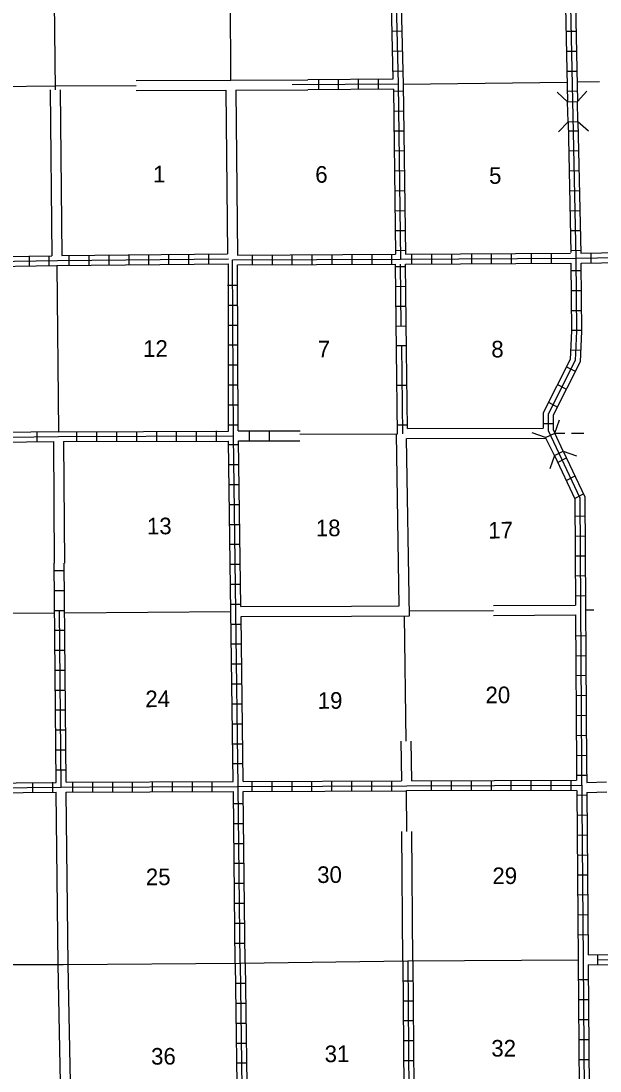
# Model space of a CAD drawing. Extents: x 1590636 to 2162085, y 16166019 to 16543965.
# Drawn here: x 1805010 to 1822441, y 16248729 to 16280330 of the extents above; entities that cross this region are included whole.
import ezdxf

# ---------------------------------------------------------------- set-up
doc = ezdxf.new("R2010")
doc.units = 0
for name, color, linetype in [('L10', 7, 'Continuous'), ('L11', 7, 'Continuous'), ('L13', 7, 'Continuous'), ('L14', 7, 'Continuous'), ('L18', 7, 'Continuous'), ('L4', 7, 'Continuous'), ('L8', 7, 'Continuous'), ('L9', 7, 'Continuous')]:
    doc.layers.add(name, color=color, linetype=linetype)

msp = doc.modelspace()

# ---------------------------------------------------------------- linework, layer by layer
at = {"layer": 'L10'}
for p, q in [((1816641, 16268062), (1820728, 16268078)), ((1805987, 16267670), (1806011, 16264014)), ((1806287, 16267670), (1806315, 16264013)), ((1816619, 16267762), (1820811, 16267779))]:
    msp.add_line(p, q, dxfattribs=at)
for points in [[(1811328, 16278547), (1813644, 16278555)], [(1811478, 16278245), (1813646, 16278256)], [(1806234, 16246862), (1806128, 16251937)], [(1806534, 16246862), (1806428, 16251937)]]:
    msp.add_lwpolyline(points, dxfattribs=at)
at = {"layer": 'L11'}
for p, q in [((1808476, 16278536), (1811328, 16278546)), ((1805887, 16278258), (1805937, 16273262)), ((1806186, 16278258), (1806237, 16273270)), ((1808477, 16278236), (1811178, 16278245)), ((1811178, 16278245), (1811228, 16273320)), ((1811478, 16278245), (1811528, 16273287)), ((1812595, 16267994), (1813410, 16267998)), ((1812598, 16267694), (1813408, 16267698)), ((1816397, 16262728), (1816316, 16267903)), ((1816701, 16262429), (1816619, 16267762)), ((1811628, 16262704), (1814957, 16262721)), ((1814957, 16262721), (1816397, 16262728)), ((1819236, 16262741), (1821706, 16262753)), ((1811637, 16262404), (1814957, 16262420)), ((1814957, 16262420), (1816701, 16262429)), ((1819238, 16262441), (1821708, 16262453)), ((1816478, 16257459), (1816460, 16258656)), ((1816778, 16257464), (1816760, 16258655)), ((1806128, 16251935), (1806070, 16257119)), ((1806428, 16251938), (1806370, 16257121)), ((1816503, 16252045), (1816471, 16255935)), ((1816803, 16252045), (1816772, 16255936))]:
    msp.add_line(p, q, dxfattribs=at)
at = {"layer": 'L13'}
for p, q in [((1811328, 16278545), (1811303, 16288812)), ((1806010, 16280921), (1806037, 16278257)), ((1803119, 16278350), (1806035, 16278380)), ((1816512, 16278429), (1821449, 16278487)), ((1821750, 16278495), (1822429, 16278504)), ((1806087, 16272969), (1806137, 16267972)), ((1821078, 16267929), (1821381, 16267929)), ((1821582, 16267929), (1821953, 16267929)), ((1813409, 16267892), (1816344, 16267904)), ((1806328, 16262520), (1811328, 16262554)), ((1816699, 16262578), (1819237, 16262591)), ((1822007, 16262604), (1822253, 16262604)), ((1801179, 16262495), (1806020, 16262520)), ((1816610, 16258655), (1816551, 16262428)), ((1816622, 16255936), (1816612, 16257170))]:
    msp.add_line(p, q, dxfattribs=at)
msp.add_lwpolyline([(1806035, 16278378), (1808476, 16278386)], dxfattribs=at)
at = {"layer": 'L18'}
for p, q in [((1821460, 16277895), (1821147, 16278190)), ((1821760, 16277908), (1822046, 16278221)), ((1821460, 16277895), (1821760, 16277908)), ((1821478, 16277295), (1821460, 16277895)), ((1821778, 16277308), (1821760, 16277908)), ((1821478, 16277295), (1821191, 16276991)), ((1821478, 16277295), (1821778, 16277308)), ((1821778, 16277308), (1822091, 16277022)), ((1821078, 16267929), (1821220, 16268329)), ((1820803, 16267795), (1820403, 16267937)), ((1820803, 16267795), (1821078, 16267929)), ((1821336, 16267387), (1821078, 16267929)), ((1821070, 16267254), (1820803, 16267795)), ((1821070, 16267254), (1821336, 16267387)), ((1821336, 16267387), (1821736, 16267245)), ((1821070, 16267254), (1820928, 16266854)), ((1822045, 16257412), (1822636, 16257428)), ((1822045, 16257112), (1822645, 16257128))]:
    msp.add_line(p, q, dxfattribs=at)
at = {"layer": 'L4'}
for points in [[(1769678, 16251937), (1774754, 16251945), (1780013, 16251945), (1785262, 16251928), (1790529, 16251937), (1795804, 16251920), (1803679, 16251937), (1806278, 16251937)], [(1806278, 16251937), (1811612, 16251970), (1816653, 16252045), (1821786, 16252077)]]:
    msp.add_lwpolyline(points, dxfattribs=at)
at = {"layer": 'L8'}
for p, q in [((1816178, 16280020), (1816470, 16280029)), ((1821420, 16280020), (1821720, 16280020)), ((1816186, 16279420), (1816486, 16279429)), ((1821428, 16279420), (1821728, 16279420)), ((1816203, 16278820), (1816503, 16278829)), ((1821445, 16278820), (1821745, 16278820)), ((1816362, 16278429), (1813170, 16278404)), ((1816203, 16278579), (1813644, 16278558)), ((1813962, 16278562), (1813962, 16278262)), ((1814562, 16278562), (1814562, 16278262)), ((1815162, 16278570), (1815162, 16278270)), ((1815762, 16278570), (1815762, 16278270)), ((1816220, 16278279), (1813646, 16278258)), ((1816212, 16278220), (1816512, 16278229)), ((1821453, 16278220), (1821753, 16278229)), ((1816220, 16277620), (1816520, 16277629)), ((1816228, 16277020), (1816528, 16277029)), ((1821478, 16277020), (1821778, 16277029)), ((1816236, 16276420), (1816536, 16276429)), ((1821495, 16276420), (1821795, 16276429)), ((1816245, 16275820), (1816545, 16275829)), ((1821503, 16275820), (1821803, 16275829)), ((1816253, 16275220), (1816553, 16275229)), ((1821520, 16275220), (1821820, 16275229)), ((1816270, 16274620), (1816561, 16274629)), ((1821528, 16274620), (1821828, 16274629)), ((1816278, 16274020), (1816578, 16274029)), ((1821545, 16274020), (1821845, 16274029)), ((1807653, 16273287), (1807653, 16272987)), ((1808253, 16273287), (1808253, 16272995)), ((1808853, 16273295), (1808853, 16272995)), ((1809453, 16273304), (1809453, 16273004)), ((1810053, 16273312), (1810053, 16273012)), ((1810653, 16273312), (1810653, 16273012)), ((1811978, 16272987), (1811978, 16273287)), ((1812578, 16272995), (1812578, 16273295)), ((1813178, 16272995), (1813178, 16273295)), ((1813778, 16272995), (1813778, 16273295)), ((1814378, 16273004), (1814378, 16273304)), ((1814978, 16273004), (1814978, 16273304)), ((1815578, 16273004), (1815578, 16273304)), ((1816178, 16273012), (1816178, 16273312)), ((1816286, 16273420), (1816586, 16273429)), ((1816778, 16273012), (1816778, 16273312)), ((1817378, 16273020), (1817378, 16273320)), ((1817978, 16273020), (1817978, 16273320)), ((1818578, 16273029), (1818578, 16273329)), ((1819178, 16273029), (1819178, 16273329)), ((1819778, 16273037), (1819778, 16273337)), ((1820378, 16273037), (1820378, 16273337)), ((1820978, 16273037), (1820978, 16273337)), ((1821553, 16273420), (1821853, 16273429)), ((1822178, 16273054), (1822178, 16273354)), ((1805253, 16273254), (1805253, 16272954)), ((1805853, 16273262), (1805853, 16272970)), ((1806453, 16273270), (1806453, 16272970)), ((1807053, 16273279), (1807053, 16272979)), ((1816316, 16270412), (1816286, 16273012)), ((1816458, 16271151), (1816436, 16273014)), ((1816615, 16270414), (1816586, 16273012)), ((1816288, 16272939), (1816586, 16272943)), ((1821570, 16272820), (1821870, 16272820)), ((1811528, 16272370), (1811228, 16272370)), ((1816295, 16272343), (1816593, 16272346)), ((1821570, 16272220), (1821870, 16272220)), ((1811537, 16271770), (1811237, 16271770)), ((1816302, 16271746), (1816600, 16271750)), ((1821578, 16271620), (1821878, 16271620)), ((1811537, 16271170), (1811237, 16271170)), ((1816308, 16271150), (1816607, 16271153)), ((1821586, 16271020), (1821886, 16271020)), ((1811537, 16270570), (1811237, 16270570)), ((1816614, 16270553), (1816315, 16270550)), ((1821561, 16270429), (1821861, 16270420)), ((1811545, 16269970), (1811245, 16269970)), ((1821428, 16269920), (1821695, 16269787)), ((1811545, 16269370), (1811245, 16269370)), ((1821161, 16269387), (1821428, 16269254)), ((1811545, 16268770), (1811245, 16268770)), ((1820886, 16268854), (1821161, 16268712)), ((1805495, 16267662), (1805495, 16267962)), ((1806695, 16267670), (1806695, 16267970)), ((1807295, 16267679), (1807295, 16267979)), ((1807895, 16267679), (1807895, 16267979)), ((1808495, 16267679), (1808495, 16267979)), ((1809095, 16267687), (1809095, 16267987)), ((1809695, 16267687), (1809695, 16267987)), ((1810295, 16267687), (1810295, 16267987)), ((1810895, 16267695), (1810895, 16267995)), ((1811553, 16268170), (1811253, 16268170)), ((1811887, 16267695), (1811887, 16267995)), ((1812487, 16267695), (1812487, 16267995)), ((1820728, 16268220), (1821028, 16268220)), ((1811553, 16267570), (1811253, 16267570)), ((1811562, 16266970), (1811262, 16266970)), ((1821161, 16267045), (1821436, 16267179)), ((1811578, 16266370), (1811278, 16266370)), ((1821420, 16266504), (1821695, 16266637)), ((1821678, 16265962), (1821945, 16266095)), ((1811587, 16265770), (1811287, 16265770)), ((1821686, 16265429), (1821986, 16265437)), ((1811595, 16265170), (1811295, 16265170)), ((1821695, 16264829), (1821995, 16264837)), ((1811603, 16264570), (1811303, 16264570)), ((1821695, 16264229), (1821995, 16264237)), ((1806070, 16257412), (1806011, 16264014)), ((1806370, 16257420), (1806313, 16264013)), ((1811612, 16263970), (1811312, 16263970)), ((1806006, 16263791), (1806317, 16263791)), ((1821703, 16263629), (1822003, 16263637)), ((1806010, 16263193), (1806321, 16263193)), ((1811620, 16263370), (1811320, 16263370)), ((1821703, 16263029), (1822003, 16263037)), ((1806017, 16262593), (1806326, 16262593)), ((1806220, 16257270), (1806170, 16262595)), ((1811628, 16262770), (1811328, 16262770)), ((1806021, 16261995), (1806331, 16261995)), ((1811637, 16262170), (1811337, 16262170)), ((1821711, 16261828), (1822011, 16261837)), ((1806027, 16261395), (1806336, 16261395)), ((1811645, 16261570), (1811345, 16261570)), ((1811653, 16260970), (1811353, 16260970)), ((1821720, 16261228), (1822020, 16261237)), ((1806037, 16260795), (1806337, 16260795)), ((1811662, 16260370), (1811362, 16260370)), ((1821720, 16260628), (1822020, 16260637)), ((1806045, 16260195), (1806345, 16260195)), ((1821720, 16260028), (1822020, 16260037)), ((1811670, 16259770), (1811370, 16259770)), ((1806045, 16259595), (1806345, 16259595)), ((1821728, 16259428), (1822028, 16259437)), ((1811678, 16259170), (1811378, 16259170)), ((1806053, 16258995), (1806353, 16258995)), ((1821728, 16258828), (1822028, 16258837)), ((1811687, 16258570), (1811387, 16258570)), ((1806062, 16258395), (1806362, 16258395)), ((1821736, 16258228), (1822036, 16258237)), ((1811695, 16257970), (1811395, 16257970)), ((1806062, 16257795), (1806362, 16257795)), ((1821736, 16257628), (1822036, 16257637)), ((1805370, 16257112), (1805370, 16257412)), ((1805970, 16257120), (1805970, 16257420)), ((1806570, 16257120), (1806570, 16257420)), ((1807170, 16257128), (1807170, 16257428)), ((1807770, 16257128), (1807770, 16257428)), ((1808370, 16257128), (1808370, 16257428)), ((1808970, 16257137), (1808970, 16257437)), ((1809570, 16257137), (1809570, 16257437)), ((1810170, 16257137), (1810170, 16257437)), ((1810770, 16257145), (1810770, 16257445)), ((1811970, 16257145), (1811970, 16257445)), ((1812570, 16257145), (1812570, 16257445)), ((1813170, 16257153), (1813170, 16257453)), ((1813770, 16257153), (1813770, 16257453)), ((1814370, 16257153), (1814370, 16257453)), ((1814970, 16257153), (1814970, 16257453)), ((1815570, 16257162), (1815570, 16257462)), ((1816170, 16257162), (1816170, 16257462)), ((1817370, 16257162), (1817370, 16257462)), ((1817970, 16257170), (1817970, 16257470)), ((1818570, 16257170), (1818570, 16257470)), ((1819170, 16257170), (1819170, 16257470)), ((1819770, 16257170), (1819770, 16257470)), ((1820370, 16257170), (1820370, 16257470)), ((1820970, 16257178), (1820970, 16257478)), ((1821570, 16257178), (1821570, 16257478)), ((1821745, 16257028), (1822045, 16257037)), ((1811712, 16256770), (1811412, 16256770)), ((1821753, 16256428), (1822053, 16256437)), ((1811712, 16256170), (1811412, 16256170)), ((1821753, 16255828), (1822053, 16255837)), ((1811720, 16255570), (1811420, 16255570)), ((1811728, 16254970), (1811428, 16254970)), ((1821761, 16255228), (1822061, 16255237)), ((1811737, 16254370), (1811437, 16254370)), ((1821761, 16254628), (1822061, 16254637)), ((1821770, 16254028), (1822070, 16254037)), ((1811745, 16253770), (1811445, 16253770)), ((1821778, 16253428), (1822078, 16253437)), ((1811745, 16253170), (1811445, 16253170)), ((1821778, 16252828), (1822078, 16252837)), ((1811753, 16252570), (1811453, 16252570)), ((1822085, 16252228), (1824159, 16252233)), ((1822369, 16252228), (1822370, 16251930)), ((1822088, 16251928), (1824160, 16251933)), ((1822370, 16252079), (1824197, 16252083)), ((1811470, 16251370), (1811770, 16251370)), ((1816512, 16251445), (1816811, 16251445)), ((1821795, 16251478), (1822095, 16251478)), ((1821795, 16250878), (1822095, 16250878)), ((1811478, 16250770), (1811778, 16250770)), ((1816512, 16250845), (1816811, 16250845)), ((1816520, 16250245), (1816820, 16250245)), ((1821803, 16250278), (1822103, 16250278)), ((1811487, 16250170), (1811787, 16250170)), ((1816520, 16249645), (1816820, 16249645)), ((1821803, 16249678), (1822103, 16249678)), ((1811495, 16249570), (1811795, 16249570)), ((1811503, 16248970), (1811803, 16248970)), ((1816528, 16249045), (1816828, 16249045)), ((1821811, 16249078), (1822111, 16249078))]:
    msp.add_line(p, q, dxfattribs=at)
for points in [[(1816078, 16289020), (1816236, 16283745), (1816362, 16278429), (1816436, 16273162)], [(1821645, 16283770), (1821761, 16277910)], [(1816090, 16283595), (1816203, 16278579)], [(1816386, 16283595), (1816512, 16278429), (1816586, 16273312)], [(1821495, 16283620), (1821711, 16273195), (1821736, 16270995), (1821695, 16270112), (1820878, 16268495), (1820878, 16268004), (1821836, 16265979), (1821886, 16257928), (1821936, 16252078)], [(1821345, 16283620), (1821461, 16277895)], [(1816220, 16278279), (1816286, 16273312)], [(1821478, 16277295), (1821561, 16273362)], [(1821778, 16277309), (1821861, 16273345)], [(1811378, 16273137), (1816436, 16273162), (1821711, 16273195), (1823678, 16273220), (1824303, 16273362), (1824828, 16274187), (1824861, 16275645), (1825270, 16275962), (1826970, 16275987)], [(1806237, 16273270), (1811228, 16273320)], [(1811528, 16273287), (1816286, 16273312)], [(1816586, 16273312), (1821553, 16273345)], [(1821861, 16273345), (1823105, 16273362)], [(1785054, 16273004), (1790329, 16273004), (1795604, 16273029), (1800929, 16273037), (1806112, 16273120), (1811253, 16273170)], [(1801070, 16273195), (1805937, 16273262)], [(1801079, 16272895), (1806087, 16272972)], [(1806087, 16272969), (1811253, 16273020)], [(1811253, 16267987), (1811253, 16273020)], [(1811612, 16251970), (1811553, 16257295), (1811403, 16267845), (1811378, 16273137)], [(1811528, 16272987), (1816286, 16273012)], [(1811553, 16267995), (1811528, 16272987)], [(1816586, 16273012), (1821561, 16273045)], [(1821561, 16273037), (1821586, 16271004), (1821545, 16270145), (1820728, 16268537), (1820728, 16268078)], [(1821861, 16273037), (1821886, 16270995), (1821845, 16270070), (1821028, 16268462), (1821028, 16268037), (1821077, 16267928)], [(1821878, 16273045), (1823095, 16273062)], [(1801112, 16267912), (1806137, 16267972)], [(1806137, 16267970), (1811253, 16267987)], [(1811553, 16267995), (1812595, 16267995)], [(1785096, 16267729), (1790354, 16267695), (1795637, 16267737), (1800962, 16267754), (1806137, 16267820), (1811403, 16267845)], [(1801112, 16267612), (1805987, 16267670)], [(1806287, 16267670), (1811262, 16267687)], [(1811395, 16257445), (1811262, 16267687)], [(1811562, 16267695), (1812598, 16267695)], [(1811628, 16262704), (1811562, 16267695)], [(1821336, 16267387), (1821986, 16266012), (1822036, 16257928), (1822045, 16257412)], [(1821070, 16267254), (1821686, 16265945), (1821706, 16262753)], [(1811695, 16257445), (1811637, 16262404)], [(1821708, 16262453), (1821736, 16257928), (1821736, 16257478)], [(1795770, 16257245), (1801087, 16257220), (1806220, 16257270), (1811553, 16257295), (1816628, 16257312), (1821903, 16257328)], [(1801245, 16257370), (1806070, 16257412)], [(1806370, 16257420), (1811395, 16257445)], [(1811695, 16257445), (1816467, 16257461)], [(1816612, 16257170), (1821736, 16257178)], [(1816778, 16257462), (1821736, 16257478)], [(1821745, 16257170), (1821786, 16252078)], [(1795920, 16257095), (1801087, 16257070), (1806070, 16257119)], [(1806370, 16257121), (1811412, 16257145)], [(1811462, 16251970), (1811412, 16257145)], [(1811703, 16257145), (1816612, 16257162)], [(1811762, 16251970), (1811703, 16257145)], [(1822045, 16257112), (1822085, 16252228)], [(1811462, 16251970), (1811526, 16246878)], [(1811612, 16251970), (1811678, 16246728), (1811678, 16241428)], [(1811762, 16251970), (1811828, 16246878)], [(1816503, 16252045), (1816545, 16246903)], [(1816653, 16252045), (1816695, 16246745), (1816712, 16241512)], [(1816803, 16252045), (1816845, 16246912)], [(1821786, 16252078), (1821828, 16246937)], [(1821936, 16252078), (1821978, 16246787), (1822003, 16241537), (1821986, 16235862), (1822045, 16231003), (1822103, 16225853), (1822186, 16220453), (1822236, 16215170)], [(1822088, 16251928), (1822128, 16246937)]]:
    msp.add_lwpolyline(points, dxfattribs=at)
at = {"layer": 'L9'}
for p, q in [((1816464, 16270551), (1816494, 16267905)), ((1816344, 16267904), (1816316, 16270412)), ((1816641, 16268062), (1816615, 16270414)), ((1816627, 16269360), (1816329, 16269357)), ((1816641, 16268167), (1816342, 16268163))]:
    msp.add_line(p, q, dxfattribs=at)

# ---------------------------------------------------------------- texts
at = {"layer": 'L14'}
for s, p in [('1', (1808987, 16275470)), ('6', (1813870, 16275462)), ('5', (1819103, 16275429)), ('12', (1808687, 16270220)), ('7', (1813945, 16270204)), ('8', (1819170, 16270204)), ('13', (1808803, 16264879)), ('18', (1813887, 16264820)), ('17', (1819078, 16264754)), ('24', (1808753, 16259678)), ('19', (1813945, 16259628)), ('20', (1818995, 16259795)), ('25', (1808770, 16254320)), ('30', (1813928, 16254387)), ('29', (1819203, 16254353)), ('32', (1819170, 16249162)), ('36', (1808928, 16248920)), ('31', (1814153, 16248995))]:
    msp.add_text(s, height=500, rotation=0.2829, dxfattribs=at).set_placement(p)

doc.saveas('drawing.dxf')
